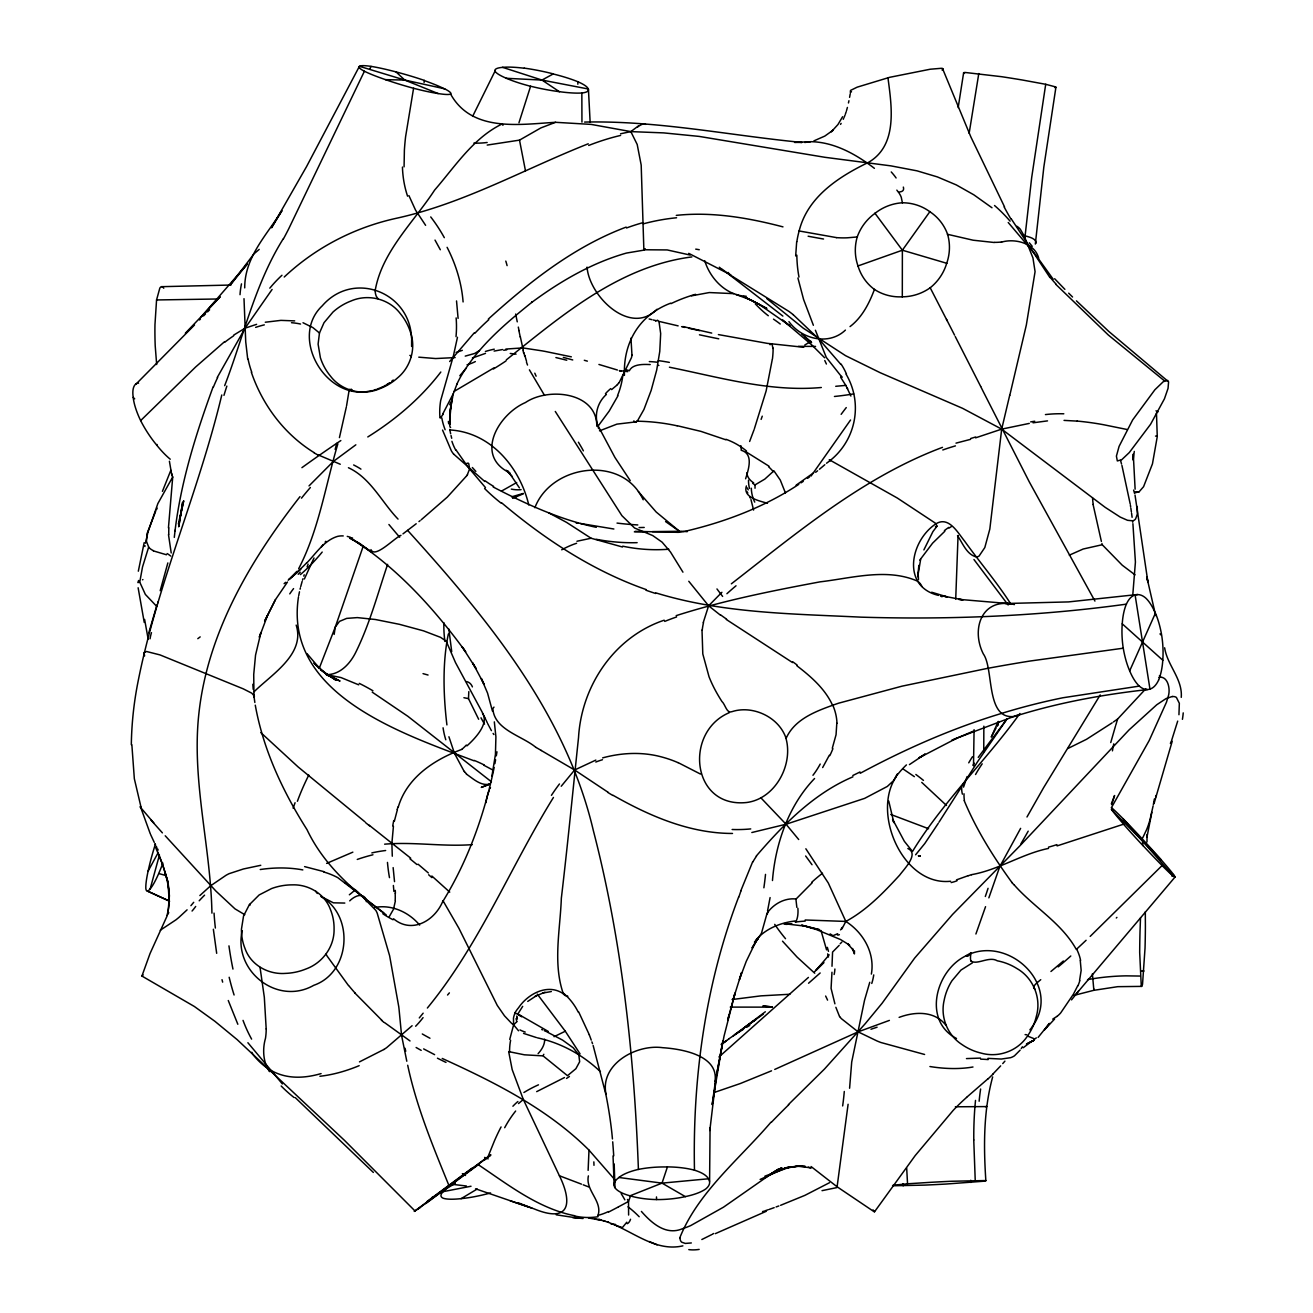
<?xml version="1.0" encoding="UTF-8"?>
<svg xmlns="http://www.w3.org/2000/svg" width="1313" height="1313" viewBox="0 0 1313 1313"><rect width="100%" height="100%" fill="white"/><g stroke="black" fill="none" stroke-linecap="round" stroke-linejoin="round"><path stroke-width="1.5" d="M244.005 298.675L245.728 341.84L247.697 359.007M902.31 297.033L902.376 250.209L929.965 211.524M795.678 255.969L796.679 241.756M597.891 1215.789C603.044 1201.329 585.155 1190.596 588.388 1175.89M1146.988 841.978L1147.037 834.543M169.295 904.362L168.064 882.155L169.41 895.761L168.064 912.338M955.716 599.188L958.063 535.491M854.468 950.76L854.418 953.927L852.334 948.511L853.171 949.906L847.607 943.866L849.692 945.179L840.566 939.55L816.391 929.555L801.537 925.123L819.689 929.752L805.378 926.174L783.779 923.663M253.983 697.252L253.721 674.537L255.543 655.121L260.91 632.587L259.317 637.248L267.589 615.288L275.451 599.647L287.465 582.02M606.064 1094.418C599.483 1064.515 636.05 1043.95 662.671 1047.692C682.087 1048.989 718.884 1055.357 715.011 1081.321M679.789 1237.831C697.942 1192.352 739.416 1159.1 770.879 1122.303M466.936 745.866C474.879 738.759 489.306 723.726 482.528 713.353M752.71 483.315L755.024 485.006L755.024 488.239M168.441 527.908L172.709 477.128M1140.505 917.885L1140.029 931.278A56.475 3.266 -88.9 0 0 1139.684 952.532L1141.276 986.145A56.475 3.266 -88.9 0 0 1142.54 984.126L1145.034 948.101A56.475 3.266 -88.9 0 0 1145.396 926.83L1145.313 911.862M849.593 1088.247L851.71 1062.004L864.479 1000.522A42.656 14.771 -80 0 1 865.579 996.682L869.764 982.288M577.835 84.213L577.966 81.833M1132.725 595.659L1135.417 562.03L1132.906 523.69M983.847 726.171L983.749 751.824M411.609 346.484L411.642 339.575M1135.187 491.948L1139.126 491.784L1143.574 486.696L1152.453 463.866L1157.262 436.638L1156.474 413.086M974.082 729.683L973.507 765.774M628.615 1215.034L628.517 1201.461L630.585 1195.831M1035.333 244.07L1043.835 167.03L1055.915 87.265M178.798 526.595L182.638 502.321L178.863 525.906M831.966 972.244L831.08 988.361L834.904 1003.821M1024.879 237.834L1031.673 177.632L1045.706 84.295L1022.466 80.027A56.475 2.511 9 0 0 1001.458 76.679L965.236 72.478A56.475 2.511 9 0 0 964.119 73.265L964.497 73.43M424.083 82.456L424.263 80.47M395.361 900.981L393.506 909.22L389.321 916.523M772.471 880.531C775.376 843.685 788.653 805.443 814.569 778.511M702.012 630.076L702.8 653.956L709.036 676.769A339.952 148.566 -65.3 0 0 712.417 684.549C715.175 690.392 718.424 696.005 721.904 701.454C725.318 704.392 726.729 713.927 731.899 711.679C737.036 709.988 742.518 709.463 747.901 709.939C763.805 711.383 779.348 721.297 785.371 736.396C794.316 763.165 775.934 798.681 746.785 802.489C691.229 808.513 683.778 731.718 729.371 712.631M478.654 719.261L468.495 698.631L468.807 691.623M918.87 565.345L917.705 576.719L920.643 559.387M975.51 1100.409L974.935 1106.646A270.921 190.598 88.6 0 0 973.786 1139.979M468.495 698.631L463.899 697.712M178.683 526.628L179.11 522.82M871.372 974.082C875.098 953.041 863.298 932.575 845.835 921.431L805.164 919.986M174.301 537.394C179.668 485.58 195.325 435.539 213.133 386.81M244.71 287.892C244.661 257.167 266.441 235.47 281.934 210.671L271.528 227.789L306.569 166.57L359.417 66.29L404.765 80.06L444.713 88.824M631.963 355.117L630.962 338.114M772.257 359.581L766.136 390.946L754.384 428.744M848.1 1104.266L837.103 1186.788L874.425 1211.932L915.21 1155.571L953.14 1110.437A209.161 197.771 88.8 0 1 966.598 1097.422M148.779 632.899L156.969 604.948M163.058 287.334A56.475 8.6 89.6 0 0 159.825 288.105L156.559 299.955L154.967 324.606A56.475 8.6 89.6 0 0 155.213 345.893L156.674 364.538M485.991 802.637L486.434 799.781M596.824 426.265C597.038 392.045 548.309 386.99 525.43 402.549C498.628 414.071 473.829 455.709 509.953 472.959M1134.301 451.426L1133.135 460.092L1133.267 454.068L1135.121 489.175M715.585 1080.041L712.171 1104.643L722.905 1040.799L716.258 1076.381L709.824 1130.542L710.07 1127.736L709.594 1181.29M1178.943 714.732L1179.337 703.308L1176.399 697.416A26.588 11.472 -55.7 0 0 1172.361 696.563M242.232 930.704C232.844 970.832 277.273 1006.135 313.774 985.308C350.669 972.539 354.51 915.653 321.258 896.713M457.466 337.277L453.395 355.856L440.692 400.514A108.093 86.494 7.2 0 0 439.953 417.813M393.424 826.337L391.881 843.389L392.292 856.207M138.325 571.204L144.184 542.63M958.178 107.584L963.611 72.855M978.792 73.544L969.142 133.319M491.899 776.246L495.444 754.384L495.904 736.806L494.328 721.871M966.401 955.536L971.046 952.844A155 9.716 -66.8 0 1 966.532 955.569C935.956 969.519 922.054 1020.595 956.504 1038.485M442.235 1058.459C494.837 1082.388 547.636 1108.845 588.995 1150.122L588.126 1170.359M624.446 375.37C623.101 342.923 639.086 315.005 670.664 303.172M496.971 751.807L496.298 755.845M298.478 596.906C283.51 694.708 402.943 733.836 473.944 760.769M452.378 397.691L450.244 410.066L450.064 423.902L450.244 410.066L453.182 394.097M850.397 92.813L850.479 90.449L857.159 87.167L889.574 77.336L930.211 69.228L941.421 68.292L943.079 68.818L942.078 70.049M850.2 93.945L849.593 97.343M1154.373 798.977L1153.339 804.606M1094.254 989.296L1093.975 990.265L1074.1 995.352M144.873 546.52L145.021 545.683M495.608 759.784L494.886 763.657M770.091 897.583L767.563 910.861M1153.109 805.903L1149.991 819.755A139.605 68.292 71.8 0 1 1146.643 829.553L1142.704 837.875M424.394 80.421A48.089 5.531 16.3 0 0 396.165 71.952A48.089 5.531 16.3 0 0 370.906 66.356A48.089 5.531 16.3 0 0 359.631 66.356A48.089 5.531 16.3 0 0 364.259 71.181A48.089 5.531 16.3 0 0 385.53 79.65A48.089 5.531 16.3 0 0 413.579 88.266L405.586 136.798A247.221 202.793 -61.4 0 0 404.388 150.076L404.076 166.849M633.818 420.915L635.344 422.326L637.412 420.981L643.944 409.475L651.166 390.388L656.697 370.053L659.766 351.441L660.669 333.551L659.077 322.112L657.583 320.241L655.647 321.012M298.708 595.642L299.479 591.786M346.566 405.815L349.077 390.552A145.497 10.356 70.4 0 1 349.521 389.305M716.258 1076.381L724.054 1036.121L735.001 993.268L733.196 999.374L741.566 972.638L739.4 979.564L746.244 961.362L755.648 941.979M346.386 406.751L339.427 437.623M453.215 393.949L456.94 384.184M145.497 543.205L147.795 532.832M494.164 767.465C484.399 814.618 467.953 860.918 442.514 901.965C434.242 921.037 411.74 934.019 393.555 918.788M1146.938 837.234L1151.846 812.271M486.532 799.223L487.779 794.267M509.739 1039.42L513.613 1024.846L513.465 1018.412A15.625 14.837 56.9 0 1 514.663 1014.096M848.937 100.724L848.461 102.972M963.561 787.111L967.057 776.607M370.923 549.605C374.845 558.993 395 537.394 400.974 535.359M394.327 821.331L397.412 809.563M745.603 478.802C748.459 469.578 753.908 453.871 741.221 450.277M179.618 519.817L183.722 500.778L178.371 523.953M166.997 915.309C173.021 894.662 166.012 873.047 158.496 853.729M703.226 622.657L708.61 605.802L721.904 592.294M1177.695 721.1L1171.705 740.171M992.661 1076.923C983.47 1110.65 983.535 1146.019 985.85 1180.666M300.07 589.192L300.382 587.896M319.469 332.993L318.107 344.121L320.372 357.661A56.475 55.474 -41.4 0 0 330.416 376.043C341.61 390.962 362.634 396.149 379.654 388.763A56.475 55.474 -41.4 0 0 397.823 377.668C410.838 366.77 416.172 348.093 410.411 332.058A56.475 55.474 -41.4 0 0 400.367 313.692C389.19 298.773 368.149 293.57 351.129 300.956A56.475 55.474 -41.4 0 0 332.977 312.051L324.016 322.703L319.469 332.993L312.921 327.626L303.008 322.735M1110.749 742.551L1115.492 726.105M156.772 445.337L157.002 444.467M337.868 443.81C325.476 485.465 318.895 529.828 298.642 568.742M147.992 532.044L157.855 503.568L172.84 476.75M1009.681 395.361L1001.688 429.138L989.821 529.073L984.816 547.554L979.071 556.056A31.873 12.506 82.7 0 1 976.314 556.925C966.581 554.513 962.708 543.155 957.522 535.671M300.71 586.599L302.154 581.38M1145.822 688.751L1117.56 719.114L1115.787 725.186M847.41 107.436L846.491 110.735M1079.565 980.499L1081.157 970.389L1080.254 960.394M729.142 1014.67L727.697 1020.02L735.001 993.268M1154.061 803.523L1172.23 741.205M150.142 889.016L159.447 854.993M160.202 590.669L167.851 562.932M221.782 394.983C198.624 492.08 157.265 584.039 137.947 682.12A346.156 339.525 70.2 0 0 131.316 744.701M796.86 241.674A56.393 29.575 -63.8 0 1 799.157 230.924C807.593 196.786 838.958 176.615 868.582 162.32C898.076 145.087 891.625 105.976 887.949 77.746M975.904 934.003L985.554 906.659M302.532 580.083L302.942 578.77M518.963 122.749L530.6 86.231A48.089 8.6 12 0 0 559.322 91.664A48.089 8.6 12 0 0 581.987 92.977A48.089 8.6 12 0 0 588.191 88.989A48.089 8.6 12 0 0 578.114 81.849A48.089 8.6 12 0 0 553.183 73.971M387.614 564.344C377.652 594.034 369.511 624.627 355.528 652.774C349.931 663.902 339.903 674.751 326.51 674.652M1111.717 804.606L1114.589 795.514L1111.34 803.868M224.671 385.661C243.611 336.456 255.017 283.674 283.362 238.605M846.146 111.818L845.424 113.985M897.321 773.997L893.595 780.644L887.309 786.454L864.676 798.353L786.044 824.236L751.824 832.524M303.779 576.128L304.222 574.815M487.96 793.741L489.093 790.607M363.143 546.405L335.389 626.761L319.174 668.481M629.879 1195.88L662.031 1183.128L667.431 1166.896A48.089 16.38 -1.6 0 1 694.593 1170.228A48.089 16.38 -1.6 0 1 708.413 1178.779A48.089 16.38 -1.6 0 1 705.869 1188.872A48.089 16.38 -1.6 0 1 685.32 1196.603A48.089 16.38 -1.6 0 1 656.549 1199.59A48.089 16.38 -1.6 0 1 630.027 1195.815A48.089 16.38 -1.6 0 1 614.796 1187.559A48.089 16.38 -1.6 0 1 618.965 1177.498A48.089 16.38 -1.6 0 1 638.315 1169.423A48.089 16.38 -1.6 0 1 667.398 1166.978M740.696 891.084L752.628 861.886M988.853 897.862L999.767 866.629L1020.628 828.355M293.127 808.184L295.064 802.719M398.249 807.068C407.03 777.263 434.554 759.406 462.127 749.28M738.579 897.173C705.508 983.88 692.509 1077.776 694.479 1170.277M754.023 429.794L749.625 441.48M832.294 748.262L836.053 734.755L836.808 723.233M157.675 603.061L158.151 601.797M845.03 115.052L844.193 117.185M307.111 566.855L308.145 564.18M420.439 1207.336L414.235 1211.423L488.009 1156.704L494.492 1140.734A112.705 51.978 -56.9 0 1 499.317 1130.362L501.074 1126.931M162.418 491.357L170.854 470.267M1171.393 740.992L1170.392 743.453M452.985 394.277L442.678 414.137M874.507 289.27C869.255 303.27 862.181 317.319 850.036 326.592M1036.236 243.036C1035.924 237.916 1027.652 236.734 1023.369 235.322M1077.825 985.587L1073.443 994.138L1060.691 1012.914A116.283 55.097 36.4 0 1 1056.899 1016.492M534.867 507.721C551.197 464.753 620.737 454.823 642.369 498.119M304.37 578.984L314.02 557.959M923.876 549.917L932.903 531.634L937.088 526.07L935.299 523.116L897.288 498.021L829.439 459.813M1158.657 680.003A48.056 19.941 82.9 0 1 1149.958 689.062A48.056 19.941 82.9 0 1 1139.372 686.174A48.056 19.941 82.9 0 1 1129.672 670.845L1155.424 613.171A48.056 19.941 82.9 0 1 1161.775 635.886A48.056 19.941 82.9 0 1 1162.776 660.258A48.056 19.941 82.9 0 1 1158.624 679.904M998.257 721.411L991.266 737.069L996.091 727.944M746.391 485.941C742.534 497.709 759.472 500.811 767.465 503.306M514.598 1014.063L515.073 1013.012M843.274 119.286L843.734 118.236M907.841 848.51C919.461 853.745 904.148 868.993 899.684 875.115C883.665 892.512 866.81 910.106 845.835 921.431L841.896 928.964M167.358 915.358L150.027 953.566L141.919 976.051L194.406 1006.513L214.856 1021.268L237.128 1039.601L344.531 1140.423L414.892 1210.849M626.793 1222.222L622.428 1227.54L616.585 1225.718M364.423 71.214L288.794 228.659A293.275 243.135 -66.1 0 1 283.526 238.703M155.673 511.282L147.105 533.455L146.465 541.366L148.681 547.078L142.51 567.003L139.752 582.119L145.349 594.412L156.51 606.179M829.307 755.27L822.66 767.563M217.285 377.422L245.088 328.168L272.086 289.451M369.675 69.228L371.037 66.405M489.979 788.621L490.471 787.636M156.411 509.739L157.183 508.18M495.083 71.017L472.614 116.397M167.818 914.422L168.737 912.568M449.752 404.699C453.953 392.062 447.388 427.135 450.605 427.464M543.828 1054.29L542.991 1055.833L567.495 1075.692L575.882 1068.716L579.657 1061.757L578.82 1054.897L573.272 1047.823L562.637 1040.142L546.799 1031.821M275.451 599.647L264.668 621.049L267.589 615.288M645.257 248.748L644.24 250.077L626.399 253.081C591.851 262.879 560.421 281.228 531.683 302.45L532.29 301.957C506.227 322.916 479.721 345.221 462.176 374.172A109.816 103.546 73.6 0 0 456.875 384.151M617.931 395.853L609.166 411.117L598.219 425.921M786.077 738.415C794.316 719.688 814.667 711.728 832.573 705.294A121.141 46.825 -16.9 0 1 838.662 703.177L901.982 686.174L987.376 668.383A671.386 217.827 -16.1 0 1 1029.852 661.063L1123.272 648.195A48.056 19.941 82.9 0 0 1129.672 670.845M516.895 1021.678L513.613 1024.846L511.594 1023.336L504.504 1015.852L497.25 1005.397L458.894 928.258L443.023 900.767L443.154 901.637M158.299 852.4L148.106 871.11A48.089 6.729 -72 0 0 145.858 888.786A48.089 6.729 -72 0 0 150.191 888.819A48.089 6.729 -72 0 0 158.692 873.605M1167.815 380.458L1163.351 381.623L1154.882 389.764L1132.659 419.93L1119.086 446.371L1116.411 456.12L1117.33 460.945L1121.729 459.714L1129.295 452.558L1150.549 424.312L1164.45 398.791L1168.045 388.385L1168.586 381.804L1108.73 331.385L1076.447 300.858M1026.979 816.998L1043.589 787.718L1100.228 694.938M138.604 580.494L137.849 582.578L139.523 582.233M1111.372 807.741L1149.22 740.483L1166.436 702.274A75.005 74.71 -83.4 0 0 1167.733 697.761C1171.081 690.54 1168.275 675.506 1158.952 677.344M840.533 124.39L841.141 123.389M842.601 116.742L837.924 124.571L831.359 131.776L833.263 130.069L824.794 136.092L813.879 140.885M757.617 938.68L752.07 947.937L761.491 933.182L767.087 913.208C773.57 903.902 784.78 897.698 796.088 899.011M1019.922 713.484C986.145 760.539 943.029 801.488 912.519 851.431M973.048 765.233L974.295 763.23M467.33 474.781L469.562 468.987L468.774 463.686A20.713 5.367 -48.1 0 0 468.084 463.325M518.093 1013.62L522.689 1006.349M938.976 822.217L977.578 761.721L1007.186 718.654M553.446 797.451C510.396 866.941 479.606 944.457 427.365 1008.023M811.057 476.061L850.545 420.012M938.253 823.366L924.762 843.57L915.621 854.779M1021.268 1048.545L1022.4 1046.806M919.789 560.126L932.591 543.172L944.835 531.256M896.237 776.689C871.258 812.911 903.049 886.406 950.596 881.253M1031.329 1027.898C1062.398 988.098 1012.996 938.024 970.931 953.55M629.272 370.84C632.489 363.914 643.468 364.259 650.23 364.571M249.519 904.362L243.545 915.998L241.461 929.144A56.475 52.684 -23.8 0 0 245.104 948.741C250.931 965.153 268.443 974.722 285.397 973.393A56.475 52.684 -23.8 0 0 306.142 968.912C322.522 962.938 334.438 946.755 334.076 929.144A56.475 52.684 -23.8 0 0 330.449 909.548C324.869 894.005 308.736 884.289 292.487 884.864A56.475 52.684 -23.8 0 0 271.61 888.54L259.17 894.941L249.585 904.493A65.798 10.143 42.3 0 1 249.93 905.346M656.992 309.261C630.306 336.505 589.225 296.361 587.042 267.113M619.129 382.674L631.405 357.776A33.022 25.571 -13.2 0 0 632.029 355.117M978.234 757.371L1006.25 719.967M143.101 974.935L142.067 976.084M756.304 856.01C783.401 824.498 814.027 793.298 852.941 776.82M479.557 350.505L474.617 353.492L465.229 356.118M296.886 571.352L288.187 580.182M1030.623 1028.867L1029.901 1029.835M466.328 476.209L447.273 497.135L421.178 519.817M561.225 786.241L574.618 769.992L595.856 760.079M325.148 542.105L325.788 541.268M1020.152 1050.121L1014.489 1055.8A43.083 25.932 51.8 0 1 1010.583 1057.687L1001.277 1059.049L987.95 1058.36M323.244 544.55L321.34 546.963M728.042 272.398L730.094 274.959L788.949 311.427A111.08 109.603 -86.7 0 1 793.101 314.611M1071.523 999.882L1078.515 991.052M300.004 496.626C250.602 559.83 207.569 632.521 198.87 713.665C191.485 780.644 210.687 846.409 211.935 913.142M829.176 954.83L815.898 970.471L823.875 962.511L814.569 971.718M423.147 1013.176L419.274 1017.936M758.241 938.779L754.433 942.078M1172.017 876.313L1173.494 874.524M1175.02 877.068L1075.577 994.712M440.823 372.022C420.882 398.151 395.574 419.602 367.788 436.95M193.717 902.31L190.91 905.675M449.67 361.535L474.256 332.862M769.976 344.695L771.995 343.825L772.947 348.437M493.983 707.116L493.606 707.543A65.978 13.934 -5.2 0 0 492.851 708.774C494.427 729.946 522 735.723 535.917 747.409M309.015 485.908L333.305 461.487L355.839 444.812M1002.738 1063.596L1004.921 1061.134M755.5 940.436L756.633 939.189M796.285 898.814L812.238 882.713M1000.67 1065.877L993.088 1073.837M306.897 562.817C316.187 553.249 324.048 540.513 337.474 536.41A20.598 18.825 36.5 0 1 343.235 535.917M606.376 394.458C597.53 402.287 594.116 414.81 597.924 426.069M755.024 484.891L764.822 479.097L773.915 470.825L780.283 480.066L785.469 493.031M185.346 333.223L220.174 296.754L201.332 316.81L247.287 264.044L230.284 284.97L253.934 253.901L259.186 249.404M617.504 384.643L611.628 389.6M757.207 938.582C766.989 928.061 781.054 922.678 795.087 920.987M136.092 384.02L194.537 324.968M840.172 943.768L841.83 942.094M1054.602 1019.036L1044.409 1029.901L1049.448 1023.385L1038.107 1037.418M187.086 909.843L179.06 917.278A136.273 109.767 16 0 1 175.893 919.871L160.284 930.228M199.494 319.978L200.495 318.977M203.499 315.941L205.517 313.922M207.552 311.87L209.604 309.819M1142.212 838.826A48.089 2.019 47.2 0 1 1161.201 859.851A48.089 2.019 47.2 0 1 1173.609 874.639A48.089 2.019 47.2 0 1 1173.248 876.083A48.089 2.019 47.2 0 1 1162.071 865.562L1090.184 936.382M140.688 420.554L195.604 367.016L224.638 341.626M199.871 895.548L210.654 885.766L226.049 875.279A24.405 10.98 -25.8 0 1 229.086 873.687L243.447 868.976L260.762 865.3M412.101 1025.732L386.777 1047.544A26.769 9.355 -35 0 1 383.954 1049.481M788.407 1104.61L824.515 1069.012L865.333 1023.566L882.106 1003.247L914.652 958.08L952.549 914.455L1019.692 846.032L1129.114 729.847L1156.786 704.736L1166.075 698.565L1172.411 696.448M936.891 526.332L935.447 526.677M1086.097 940.272L1084.948 941.355A118.104 8.551 -45.9 0 1 1076.299 949.43C1061.528 922.826 1033.955 907.381 1014.227 884.962M1023.27 1047.708L1031.641 1041.357L1026.405 1044.098L1033.889 1040.306M517.256 495.641L515.549 497.053L523.181 493.885M987.77 1078.974L966.565 1097.373M300.775 569.3L289.024 579.476L289.96 578.672M488.321 319.075C529.352 281.967 573.847 246.713 626.17 227.1M826.534 463.226C855.321 443.154 863.921 404.535 846.097 374.205M284.232 277.027C315.301 247.763 354.133 227.625 395.755 218.418C463.522 203.696 524.248 169.082 588.24 143.79M296.607 572.845L290.715 578.032M518.504 1103.56L523.329 1099.49L512.185 1069.635L508.673 1051.598L524.429 1054.815L542.236 1055.833M808.414 977.414L718.933 1056.981M1037.467 982.436L1040.749 979.679M1063.382 961.001L1050.942 971.489M824.827 464.72L819.46 469.25M254.18 691.656C271.824 674.258 305.453 654.137 296.18 625.103M284.117 583.645L285.676 582.316M731.357 583.825C797.401 532.536 863.314 476.996 942.488 447.356M417.6 1209.322L490.914 1154.898L488.157 1156.589M490.028 1155.686L485.564 1159.215M393.26 380.031L391.799 381.18M420.062 520.703L418.962 521.573M636.526 421.818L616.897 424.132L599.499 430.861M815.652 472.286L817.589 470.776M656.024 320.667L653.201 319.978M416.205 523.756L402.976 533.866M427.185 1201.362L471.941 1168.209M485.186 1159.494L484.185 1160.282M620.573 133.778L630.831 131.612L638.299 126.015M479.163 1164.106L425.806 1203.512M765.348 1011.765L746.129 1026.175M733.36 1035.76L756.222 1019.183L735.05 1034.316M726.516 1040.553L721.149 1044.524L726.352 1040.684M774.588 1171.508L723.479 1207.189L690.753 1225.554A81.488 80.47 -84.4 0 1 682.481 1228.705C665.937 1235.878 651.511 1222.994 641.417 1211.439M1056.85 1016.443L1052.714 1019.134M845.424 330.088C828.782 345.959 801.554 339.181 788.932 321.619M807.544 478.342L809.629 476.832M723.315 1042.916L728.846 1038.944M743.256 1028.391L763.214 1014.21M796.088 485.203L813.568 472.861M837.694 933.707L833 935.677L830.111 933.871M506.326 359.86C561.472 315.76 619.096 266.244 691.885 256.921M1117.56 719.114L1113.391 721.986M1112.16 722.839L1086.491 739.317L1067.945 748.476M389.78 382.625L388.221 383.659M801.028 482.856L803.244 481.362M949.102 528.072L951.548 526.447M515.385 497.151L512.644 498.333M909.449 764.593L925.156 754.072L918.919 757.88L957.144 738.037L1017.477 715.109M501.484 491.095L516.698 482.544M527.728 1001.425L536.574 995.582M765.594 1177.58L778.314 1169.21M233.681 335.127L245.088 328.168L256.626 324.327M798.78 484.366C763.969 507.31 724.366 522.262 683.909 531.584A92.156 87.413 -63.5 0 1 678.247 532.339L635.082 531.338M777.936 1169.391L767.629 1176.038L781.53 1167.848M487.205 145.07L519.505 140.13L540.858 127.919L555.563 122.306L591.195 124.407L630.831 131.612L663.689 132.892L699.123 136.404L824.892 157.297L890.903 165.865L917.016 170.838L937.318 176.894L956.307 184.92L973.852 194.833L991.988 207.766M743.519 1029.244L740.483 1031.165A321.094 307.816 -83.7 0 0 728.813 1038.878M349.718 900.866C354.247 896.221 363.603 891.576 366.458 900.521M383.954 1049.448L359.467 1061.889M493.983 367.87L453.838 391.586M387.696 383.987L386.646 384.627M839.171 945.376L832.573 952.056L831.999 966.27M746.588 1027.34L749.707 1025.42M1069.34 555.153L1083.192 549.015L1102.231 544.731L1122.27 565.23L1135.023 574.848M461.076 1198.687L477.193 1189.036M713.632 1233.498L712.368 1234.236M564.508 1077.546L536.672 1091.645M770.321 1174.429L781.744 1167.717M711.744 1234.597L701.831 1239.521M618.407 1206.893L628.517 1201.461L627.466 1199.458M617.947 1207.156L608.625 1212.047M829.504 1182.701L804.869 1195.372L780.611 1205.301M385.562 385.251L383.938 386.137M506.309 78.304L541.974 80.06L553.233 73.938M452.64 1183.128L456.432 1181.093M580.083 1053.912L565.296 1031.23L554.037 1036.696M860.196 773.291C905.199 749.067 952.171 728.354 1001.146 713.533A700.732 603.012 -57.5 0 1 1062.906 697.761L1139.389 686.092M382.822 386.695L381.147 387.483M760.129 1179.451L785.699 1167.914L777.477 1171.032M326.625 863.396L352.852 852.153M523.345 493.409L511.643 496.839M972.441 962.823L960.985 970.061L951.958 980.745A56.475 56.344 -53 0 0 944.096 1000.539C940.223 1017.198 947.559 1035.317 961.969 1044.541A56.475 56.344 -53 0 0 981.385 1053.174C998.619 1057.999 1018.051 1050.876 1027.702 1035.694A56.475 56.344 -53 0 0 1036.367 1016.246C1041.554 998.208 1033.331 977.955 1017.05 968.617A56.475 56.344 -53 0 0 997.289 960.804C989.149 955.831 977.036 965.432 970.898 960.968M774.736 1069.422L858.111 1031.854L889.393 1020.398M715.322 1233.646L766.234 1211.308M771.535 1070.817L740.302 1083.537L713.714 1092.646M957.144 738.037L951.925 740.269L973.048 731.292M534.965 996.436L544.944 992.185M380.015 387.992L377.734 388.894M664.197 620.196C614.189 637.018 581.478 685.829 578.524 737.611C572.845 791.165 567.659 844.768 561.34 898.256C560.208 929.801 552.707 963.397 563.343 993.777A25.062 9.979 -81.6 0 0 565.394 995.631L567.807 996.206M764.937 1176.136L789.72 1167.109L784.189 1168.472L799.059 1165.895L786.635 1167.618L801.061 1166.042L805.296 1166.453L796.433 1166.042L810.17 1167.733M472.401 358.022L485.515 353.361M776.081 1206.959L778.839 1205.958M774.178 1207.648L769.188 1209.421M857.783 266.014L902.376 250.209L946.919 263.339M676.162 615.649C723.102 600.599 771.617 590.916 820.034 581.856C851.94 578.13 886.981 567.725 917.59 581.183A30.938 17.43 -12 0 1 920.495 584.006L921.956 586.484M376.568 389.321L373.647 390.24M768.138 1209.765L764.872 1210.849M968.157 875.689L956.537 879.841M1057.08 845.9L1123.6 824.187A48.089 2.019 47.2 0 1 1112.111 810.252M975.608 437.836L1001.688 429.138L1029.277 423.41M490.307 783.91C481.149 786.602 473.353 778.822 466.41 774.112M762.59 1211.554L763.739 1211.21M576.949 541.251L591.063 538.232L622.51 547.012M899.126 1017.378C915.079 1011.387 934.725 1010.764 946.049 1025.387M971.538 874.655C998.602 869.912 1021.744 853.91 1048.529 848.411M970.553 439.346L955.995 443.138M822.02 1190.661L836.955 1187.576M602.651 757.88C620.228 753.071 638.988 751.889 656.877 755.779A299.249 134.993 -30.8 0 1 678.033 762.672M372.465 390.552L365.867 391.799M1135.4 492.703L1139.126 491.784M344.81 903.065L333.371 902.819L321.111 896.5M804.738 142.493L810.433 141.722M691.541 295.835L709.283 292.553L733.688 293.636M494.098 351.08L502.633 349.537M442.99 1191.679L471.022 1186.246M691.327 1242.951L685.288 1243.427L681.693 1242.18A31.496 11.669 -43 0 1 680.019 1237.667M265.292 322.227L280.9 320.372L294.686 320.897M627.795 371.645L619.391 370.578M542.958 993.005L551.345 991.545M1087.541 979.596L1092.629 978.776A179.766 136.371 -2.7 0 1 1126.111 975.854L1140.012 976.051M732.08 999.538L760.916 995.861L789.901 994.253M374.582 907.513C391.504 904.181 408.852 912.141 419.651 925.091M321.078 1073.591C294.342 1081.37 270.642 1077.3 252.769 1054.158A35.664 23.503 -46.6 0 1 251.817 1052.287M1033.036 422.802L1047.511 420.882M682.891 1245.856C650.526 1253.275 625.53 1223.027 594.608 1218.907M505.85 349.061L522.755 347.912L542.253 350.883A41.737 3.053 11.6 0 0 545.355 351.457L571.336 356.841M1147.398 689.588C1102.395 694.626 1057.671 702.767 1014.44 716.438C985.341 720.115 994.138 669.105 983.339 653.94C970.668 628.927 981.976 596.808 1014.44 604.587M1126.423 604.144C1038.583 616.273 949.742 619.785 861.147 617.159C792.379 613.811 722.15 613.352 655.827 592.869M384.627 844.177C413.776 841.682 443.055 846.852 472.27 844.636M1137.665 594.494L1068.569 601.912L1005.052 603.537M1001.425 242.15C1015.08 238.063 1034.923 243.25 1038.714 258.218M857.405 236.947L847.591 237.784A167.966 22.37 17.4 0 1 836.545 237.653M676.277 215.381C712.204 211.557 748.279 217.794 782.975 226.87M466.739 463.341L468.068 463.341M455.135 357.579L435.621 358.547L418.781 357.169M835.725 386.301L845.933 385.366M618.768 1177.466L662.031 1183.128L708.626 1178.762M364.669 391.914C323.113 395.919 290.091 335.997 322.292 305.781C353.181 270.084 410.099 291.896 411.543 338.311M907.546 1183.801L894.071 1185.147A56.475 1.543 -3 0 0 893.152 1185.77L924.516 1185.114A56.475 1.543 -3 0 0 945.705 1184.063L983.732 1181.224A56.475 1.543 -3 0 0 985.538 1180.551L951.613 1181.257A56.475 1.543 -3 0 0 930.359 1182.34L907.546 1183.801L906.692 1168.225M230.924 285.036L161.597 286.677M821.331 387.499C769.812 392.193 719.36 377.241 669.433 367.213M785.765 924.385L791.378 924.089M985.374 1106.695L986.802 1106.58L955.355 1106.793M815.554 346.419L798.386 346.337M730.274 1007.104L772.372 1007.137M874.409 168.327C856.306 154.507 834.789 142.296 811.467 141.689L794.546 142.362L801.997 142.444C729.585 135.485 657.715 120.402 584.597 122.076M966.466 1058.59L980.483 1058.097M652.38 531.601L682.186 531.256M217.761 298.987L156.559 299.955M647.046 531.781L634.343 531.863M918.985 855.994L920.052 855.961L918.46 855.912M555.563 122.306C519.357 124.407 471.827 132.515 450.54 93.962M1155.522 436.097L1157.295 436.097M1144.017 971.029L1141.555 970.98M385.448 79.65L404.765 80.06L438.165 93.584M1141.539 986.391L1117.757 986.67L1093.877 990.314L1092.383 973.803M994.351 242.511L973.163 240.213L947.379 234.272M1064.039 420.39L1077.169 421.112M732.506 833.46C689.801 833.46 649.623 816.079 613.138 795.333M746.26 296.262C726.384 295.622 710.251 278.898 704.72 260.68M803.769 347.272L767.235 343.349L718.392 334.585M784.042 923.679L792.149 924.139M1010.583 603.734L958.671 599.335L963.053 599.877L942.685 595.954L947.412 596.972L931.672 592.229M451.295 1184.211L466.41 1186M326.182 674.603L341.035 677.574L358.695 684.828M836.447 237.604L798.993 230.94M683.039 531.305L683.892 531.371M269.493 1071.424C263.076 1062.463 262.321 1049.169 265.489 1038.288A176.795 57.411 -47.3 0 0 266.194 1028.932M572.698 1217.611L583.087 1218.513M851.497 91.812L850.594 91.68M684.73 531.437L687.208 531.683M772.421 1006.907L762.853 1006.021L770.649 1006.808M576.177 523.05L578.311 523.263M643.961 123.685L645.602 124.39M578.508 1218.185L556.187 1214.804M580.494 523.493L613.877 529.008M657.682 365.293L658.863 365.457M574.569 1215.707C538.297 1208.551 508.328 1184.802 478.326 1164.729M588.487 1217.972L601.551 1220.351M502.485 67.308L541.974 80.06L588.421 89.021L590.128 122.011M677.114 425.691L700.978 431.386L725.843 439.789M449.752 429.942C490.783 432.272 519.8 467.33 528.794 504.996M596.332 527.317C559.962 519.767 525.971 504.011 493.196 487.008M1045.706 84.295L1055.406 86.855A56.475 2.511 9 0 1 1054.782 87.61M304.6 866.613L323.802 871.602M924.598 1054.47L880.842 1042.489A18.842 3.2 21.4 0 1 876.903 1040.914L858.111 1031.854L841.452 1018.707A23.995 6.286 29.8 0 1 839.68 1016.607M610.66 1223.683L615.354 1224.701M1127.014 429.482L1103.396 424.69A167.966 96.489 4.6 0 0 1077.169 421.079M699.55 330.63L688.619 328.234M690.211 255.067L667.185 249.93L643.862 249.765L641.187 165.061L637.199 144.479L630.831 131.612M681.562 326.658L685.074 327.446M682.76 326.527L711.728 333.092M678.132 325.87L658.929 321.373M919.379 856.01L920.232 856.191L918.476 855.666M607.394 1221.812L608.526 1222.075M347.256 536.377L350.44 537.28M651.822 319.65L649.147 318.977M166.439 554.759L153.26 550.853M584.301 360.287L587.371 361.141M537.477 1037.861C561.258 1042.965 582.89 1054.963 600.435 1071.72M536.426 1037.565L523.542 1033.38M165.504 875.443L158.709 873.506A48.089 6.729 -72 0 0 162.91 863.101M605.162 1221.221L602.995 1220.581M244.776 914.701L234.994 908.859L215.923 891.084L165.208 835.774M617.389 370.003L598.925 364.456M928.619 828.733L890.739 814.437M808.266 1167.142L811.106 1168.11M523.329 1099.49L559.42 1175.775L581.478 1184.145M527.531 1206.663L475.552 1188.807M510.215 1200.788L533.997 1208.83C571.204 1224.241 572.058 1201.428 559.42 1175.775M942.11 596.726L940.633 596.2M600.927 1219.908L598.925 1219.186M531.929 1208.124L518.389 1202.839M588.864 1186.952L585.893 1185.852M646.177 589.586C592.672 570.794 544.747 539.249 501.648 502.83M736.019 294.506L751.479 300.234L766.874 308.473L743.601 296.41L759.144 304.353L789.934 325.805L782.564 320.06L811.582 344.745L824.646 357.76M585.171 1185.573L583.202 1184.818M351.523 537.674L352.639 538.117M938.483 595.396C901.013 586.435 910.451 540.48 935.972 523.789C948.823 515.845 957.801 532.766 964.595 541.104C979.81 562.407 996.994 582.299 1011.059 604.407M1027.866 1036.187L1034.825 1038.993L1036.334 1037.861M340.264 464.244L318.058 454.856M484.595 1157.41L488.173 1158.87M649.279 1241.54L657.124 1244.855M678.115 762.607L700.502 774.079M344.859 882.533L357.546 891.675L375.83 910.385A56.82 35.336 -54.8 0 1 377.208 913.159L389.616 955.749L398.758 1006.71A41.901 10.898 85.2 0 1 399.185 1010.6L401.581 1035.465L406.8 1061.232M541.727 1029.49L542.581 1029.884M688.718 253.36L730.849 274.926M169.459 901.128L147.302 891.018L169.558 901.178M548.9 512.923L566.543 522.377L591.063 538.232M348.437 467.723C370.709 478.047 381.689 502.124 398.036 519.095M544.304 1030.656L545.978 1031.427M483.955 765.298L493.311 770.271M349.734 538.297L359.319 543.172L370.923 551.608L350.292 537.903C396.345 566.839 433.832 608.149 465.688 651.822L462.143 646.784L475.963 668.53L472.762 662.983L484.136 684.401L481.362 678.558L487.55 693.083L492.441 711.072M434.619 1054.651L423.639 1048.906M327.528 674.718L340.034 681.102L325.608 673.635L336.161 680.315L320.749 669.86L328.742 675.998L313.938 663.032L319.732 668.58L306.979 653.579M1156.031 410.805L1158.05 411.855M541.169 750.445L574.618 769.992L608.132 792.313M548.26 1031.427L518.126 1014.112M662.031 1183.128L685.419 1196.668M745.899 451.77L768.975 466.181M372.219 692.148L407.851 716.291L491.439 781.793M465.508 1175.48L462.373 1173.625M314.152 452.657C284.445 434.357 262.551 405.159 251.341 372.268M903.328 769.139L914.357 776.656M410.017 1040.946L384.545 1022.581M516.534 1013.439L521.671 1016.705L516.945 1013.57M563.343 993.777C547.948 983.06 527.941 993.81 518.651 1007.629A42.869 40.982 41.5 0 0 514.893 1012.897M541.974 80.06L559.42 91.729M830.473 460.715L829.34 459.878M383.462 912.814C352.803 890.362 323.605 864.611 307.029 829.685C282.886 791.575 263.257 749.821 255.28 705.163M665.576 521.573L679.461 531.289M679.412 531.24L656.205 512.037L638.381 491.653M726.335 619.506L792.527 662.556M1016.902 226.263L1018.133 227.165A63.927 30.97 -35.1 0 1 1020.365 229.332L1024.14 235.864L1032.954 257.955L1035.071 271.66L1026.339 325.017L1010.928 390.47A53.341 5.039 -76.2 0 1 1009.746 395.492M719.294 267.212L720.213 267.868M721.132 268.509L723.873 270.478M724.776 271.135L782.876 316.088M1160.003 633.884L1160.774 634.836M131.858 744.717L134.336 778.707L141.049 807.298M518.553 1030.787L513.613 1024.846M484.76 481.477L453.74 454.167M837.103 1186.788L811.057 1166.535M1034.923 989.083L1034.02 988.279M796.975 665.839C811.04 676.638 825.089 688.849 832.573 705.294M720.476 615.206L708.61 605.802L688.783 581.282M1164.5 380.885L1108.287 334.979L1055.865 284.379M365.047 821.905L298.084 766.907L260.795 732.588M410.739 858.193L369.084 825.138M384.43 913.388L337.753 877.626A104.269 82.998 -43.3 0 0 323.622 871.947M793.101 314.595L819.197 339.378L840.862 364.407M921.759 782.4L946.476 805.443M385.283 914.078L386.137 914.767M418.059 864.184L428.333 872.948M814.733 973.228L797.057 957.062L782.515 941.175M616.355 1225.538L615.026 1224.29M801.652 334.011L811.582 342.611L804.787 336.505M431.846 876.001L449.752 892.134M381.968 1020.414L354.838 992.973M760.719 797.648L786.044 824.236L798.698 839.516M1149.975 689.161L1135.089 594.904A48.056 19.941 82.9 0 0 1126.406 604.078A48.056 19.941 82.9 0 0 1122.238 623.823L1162.858 660.291M766.808 298.593L803.31 328.201L845.539 355.659L880.12 372.679L962.593 408.327L1001.688 429.138L1105.152 507.327L1120.268 517.109L1127.539 520.309L1132.545 520.801L1132.725 522.229M396.05 71.952L404.765 80.06M138.571 383.133A48.089 16.692 57.3 0 0 135.978 383.872A48.089 16.692 57.3 0 0 133.22 397.445L134.697 398.824M373.368 1172.443L295.277 1097.635M1111.307 809.284A48.089 2.019 47.2 0 0 1112.013 810.236L1161.283 859.933M842.29 377.192L841.305 376.24M588.995 1150.122L615.288 1180.223M873.047 1209.913L874.573 1211.653M840.812 375.764L826.304 357.431L815.406 330.236M1068.684 293.16L1072.557 297.001M432.19 1197.243L433.142 1198.195M1064.892 289.352L1054.651 278.733M351.72 389.863L352.688 390.897M506.211 470.235L512.365 476.619M1008.22 222.504L1035.662 254.87L1053.207 279.259M282.377 1083.947L247.894 1042.719M485.482 487.615L468.183 467.247L455.956 449.867M1012.028 882.615C993.58 857.241 976.314 829.767 964.218 800.684M1123.255 819.049L1173.395 876.247M472.352 467.526L475.848 471.383M448.357 634.015C442.399 662.326 443.318 695.004 446.912 724.924M153.966 823.169L140.114 806.904A32.136 1.083 45.9 0 1 140.704 807.068M378.095 298.822L376.404 296.475A205.041 38.028 -51.3 0 1 375.173 290.797M411.314 356.726L410.395 355.659M163.058 287.317L163.764 288.236M407.604 530.37C486.746 617.766 565.821 713.074 593.361 830.653C622.017 941.208 634.179 1055.554 638.413 1169.473M1029.31 242.774L1032.215 246.302M348.437 985.472L327.167 956.159A70.328 16.527 27.4 0 1 326.313 954.6L326.084 954.059M911.599 850.364L904.345 841.305L892.561 819.214L893.841 822.611L888.737 801.045M537.263 994.089L565.296 1031.23M1049.94 277.568L1011.174 218.729M973.951 559.519L1008.138 604.965M896.845 190.122L898.387 192.223M507.95 470.891L519.423 487.894M805.854 848.772L828.306 883.025L845.835 921.431M839.549 1016.557L835.856 1007.284M874.885 213.166L902.376 250.209M464.31 771.699L454.479 753.383L448.915 736.757M630.224 480.64L614.911 457.416L598.022 425.724M425.609 225.327L415.548 210.129L408.917 195.604M544.518 395.377L529.402 369.856M493.869 734.558L493.114 733.425M555.284 411.461L621.919 515.681L634.556 528.007L652.709 535.556L662.113 542.171L670.467 551.985L682.941 572.173M840.615 377.208L845.129 384.348M435.013 240.082L440.315 249.749M578.672 1011.913L589.307 1034.775M491.423 730.635L490.488 728.961M1094.944 601.075L1029.277 481.871L983.043 391.192A81.16 3.365 65.1 0 0 980.647 386.399M490.028 728.108L489.109 726.368M158.167 850.053L157.511 848.789M1004.527 206.847L970.881 136.979L942.488 68.457M845.703 385.152L850.906 396.05M930.113 287.613L947.116 320.651M156.854 847.525L156.198 846.261M955.224 336.505L980.663 386.416M847.148 387.893L847.64 388.861M488.649 725.482L487.747 723.693M642.648 498.661L643.206 499.777M155.541 844.981L154.901 843.685M747.803 493.064L747.212 491.817M482.298 712.352L455.496 662.589L446.239 641.236L440.594 637.363L423.574 630.864L399.349 624.299L375.387 619.506L357.333 617.602L346.665 618.39L339.476 621.394L335.258 627.072L334.159 634.409M487.304 722.774L486.401 720.919M154.261 842.388L150.535 834.379M482.528 712.844L483.463 714.764M749.789 497.003L750.314 498.119M483.923 715.716L484.825 717.62M485.958 719.984L485.055 718.096M1033.856 988.033L1033.807 987.901A260.007 15.887 -25.9 0 1 1037.286 982.518M144.594 655.942L144.036 652.676L146.465 651.478L160.038 654.924L243.266 688.849L251.751 693.166L254.459 696.202M237.834 1024.255L228.265 1000.506M315.875 891.264L315.99 891.527A68.276 17.627 -70 0 0 317.385 893.48M259.662 967.041L259.958 967.73A75.842 26.654 -37.5 0 1 260.204 968.485L264.323 997.273L266.194 1028.916M150.24 833.689L140.524 806.904M750.97 499.564L753.58 510.084M448.8 1185.196C432.863 1146.068 416.5 1106.744 407.703 1065.253M155.705 847.656L162.73 864.791L168.064 882.418L165.11 872.554M813.371 325.279L803.589 299.479L797.927 278.011M527.514 365.047L526.48 362.175M169.41 461.24L171.937 475.995L171.822 473.73M591.9 1041.882L592.54 1043.687M442.547 430.057L451.377 450.868A37.601 32.283 7.2 0 0 453.674 454.2M593.148 1045.509L605.785 1094.024A483.939 420.439 -52.1 0 1 611.874 1133.037L612.449 1138.929M1164.631 647.785C1167.29 665.379 1182.718 678.969 1181.257 697.367M1133.611 490.094L1134.58 493.458M826.566 949.873L821.019 930.54M598.597 428.596L598.055 426.561M1120.563 460.453L1121.515 463.965M1121.909 465.376L1130.214 504.028M828.487 957.013L827.666 953.878M222.652 982.14L222.012 979.679M1101.377 541.399L1093.072 504.455M1135.023 495.083L1147.956 582.381L1146.758 576.817L1155.67 615.6M519.505 140.13L525.479 170.838M524.691 356.004L523.821 352.524M1101.919 543.5L1102.231 544.731M516.797 1016.016L517.355 1019.052M451.688 438.279L451.032 435.522M523.214 349.914L520.309 336.702M450.638 433.733L449.735 429.433M171.215 552.954L168.474 534.555M148.172 639.136L144.611 619.424M515.648 314.07L517.256 321.849M519.012 330.581L518.307 327.085M451.721 651.625L448.833 629.025M144.249 622.444L138.128 587.764M216.678 953.32L213.363 929.259M1130.395 505.193L1130.674 506.982M448.701 423.754L448.357 421.391M254.837 702.471L253.754 694.528M795.924 899.208L796.843 907.349M1130.854 508.213L1131.396 511.972M1131.576 513.268L1132.101 517.289M502.945 125.309L502.534 124.374A31.282 5.137 -43.2 0 0 501.747 124.161C473.287 138.013 454.889 166.735 434.603 190.106C413.759 222.094 381.673 251.883 375.141 290.829M456.53 300.94L458.089 318.37M1137.271 506.49L1137.37 514.007L1135.614 518.898A29.51 12.03 57.3 0 1 1132.577 520.851M1142.54 842.142L1142.852 845.424A48.089 2.019 47.2 0 0 1162.071 865.546M393.145 867.614L394.524 881.63M612.711 1141.818L613.745 1155.817M253.212 689.358L252.835 684.27M902.441 202.957L901.276 197.36A253.836 20.105 38.3 0 0 898.65 192.42M395.262 890.378L395.426 893.349M918.099 572.911L918.476 579.624M975.231 1180.403L973.754 1139.979M970.75 1180.256L970.865 1182.471M903.065 1183.653L903.18 1185.869M614.172 1163.925L614.976 1187.543M613.04 1155.883L614.139 1185.048M656.484 1196.931L656.566 1199.524M581.954 122.142L581.84 92.928M1123.239 648.212A48.056 19.941 82.9 0 1 1122.238 623.823M1135.089 595.117A48.056 19.941 82.9 0 1 1145.675 598.006A48.056 19.941 82.9 0 1 1155.374 613.335M702.242 630.027A103.267 64.321 -32.4 0 1 703.505 622.608M595.79 762.032A113.936 75.415 -56 0 1 602.47 759.718M946.525 319.42A397.609 3.135 63.6 0 1 954.567 335.143M384.036 1022.433A45.43 8.551 32.8 0 1 381.443 1020.234M355.134 993.12A274.827 49.828 34.1 0 1 348.733 985.62M1001.655 241.986A198.017 38.963 -32.2 0 1 994.581 242.347M970.931 960.919A259.482 17.364 -65.8 0 1 970.865 953.681M811.007 341.314A198.608 17.84 -25.6 0 1 804.803 344.991M351.014 389.091A145.497 10.356 70.4 0 1 351.621 389.551M891.248 171.954A132.334 36.682 20.7 0 1 896.09 177.977M903.328 187.086A137.274 18.563 31.6 0 1 899.602 191.911M823.546 239.015A113.427 8.255 13.1 0 1 808.135 236.225M832.803 705.196A40.555 30.708 62 0 1 836.972 723.266M291.502 322.719A234.633 53.373 -24.5 0 1 300.546 324.048M255.641 327.364A222.718 99.64 -58.7 0 1 264.323 324.869M355.511 889.574A120.96 19.908 -56.8 0 1 349.356 894.777M792.691 661.768A219.714 136.207 57.4 0 1 797.155 665.051M726.598 619.162A386.35 316.318 -45.5 0 1 720.689 614.927M820.215 764.051A95.373 58.691 88.3 0 1 812.96 775.277M832.902 748.673A133.68 104.515 57.3 0 1 829.816 755.648M336.719 443.351A225.491 20.844 -71.8 0 1 335.16 449.391M516.075 354.133A169.541 8.6 5.4 0 1 510.248 353.46M860.015 771.962A287.547 181.686 -41.7 0 1 852.81 775.491M740.877 891.067A303.106 149.025 -62.4 0 1 738.759 897.173M752.825 861.968A57.23 42.114 -52.8 0 1 756.501 856.142M988.049 888.31A88.775 15.854 -78.6 0 1 985.308 896.5M870.962 1029.244A72.248 2.659 -19.2 0 1 877.084 1027.209M1070.801 955.995A114.1 8.206 -45.9 0 1 1058.18 966.877M1076.873 949.529A61.432 30.823 36.4 0 1 1080.599 960.525M1116.296 917.984A197.114 5.531 -42.4 0 1 1116.903 917.393M1025.108 1034.644A128.756 16.38 49 0 1 1026.717 1034.792M643.321 223.834A198.263 188.941 12 0 1 676.572 217.761M626.531 227.97A213.51 203.466 12 0 1 642.96 222.652M798.993 277.027A149.977 80.963 -63 0 1 796.843 255.182M826.402 364.029A325.214 13.803 71.1 0 1 824.777 360.533M474.748 333.371A197.327 153.408 -51.5 0 1 488.781 319.716M588.7 145.448A178.601 131.021 -28.6 0 1 620.622 135.42M407.572 196.179A113.181 101.725 -44.6 0 1 402.451 167.079M413.595 88.266A48.089 5.531 16.3 0 0 438 93.518A48.089 5.531 16.3 0 0 450.704 94.027A48.089 5.531 16.3 0 0 444.533 88.792M424.197 80.569A48.089 5.531 16.3 0 1 444.385 88.874M269.822 288.154A142.723 120.271 -5.8 0 1 281.95 275.27M456.136 317.91A108.946 78.419 58.8 0 1 456.021 336.637M447.093 247.32A133.023 105.532 48.9 0 1 463.095 301.941M430.73 216.94A71.083 30.921 57.7 0 1 444.319 237.669M487.139 142.493A73.167 62.745 -26.2 0 1 473.895 143.101M637.576 127A32.989 5.35 -47.1 0 1 643.731 123.947M896.073 776.557A123.504 104.367 42.6 0 1 906.43 764.905M447.552 995.024A99.328 4.448 -49.2 0 1 449.374 992.874M423.065 1017.624A60.907 26.769 -33.7 0 1 415.647 1026.241M405.733 1051.27A176.599 3.053 77.7 0 1 405.061 1048.266M523.92 1092.498A100.658 48.565 -49.2 0 1 538.478 1084.833M445.993 1062.414A117.152 15.231 28.9 0 1 437.442 1058.196M421.194 1050.367A119.581 47.81 22 0 1 416.123 1047.495M429.958 1038.238A145.234 64.156 20.9 0 1 422.294 1033.971M359.155 1065.68A136.158 77.5 -40.7 0 1 319.88 1076.266M563.654 993.367A77.746 66.077 -58.2 0 1 578.278 1012.175M589.291 1034.792A291.273 248.255 -57.1 0 1 591.244 1040.093M195.686 906.446A77.648 47.366 -15.8 0 1 192.059 911.041M199.199 900.784A49.5 12.835 -39.1 0 1 204.582 895.154M260.237 869.534A131.054 95.324 -31.2 0 1 302.827 869.912M215.365 928.045A89.53 26.687 86.2 0 1 214.052 913.109M232.959 969.076A178.847 78.583 88.3 0 1 228.954 945.869M234.091 994.991A199.642 120.468 -86.1 0 1 229.168 977.266M251.604 1039.108A162.878 122.027 -71.4 0 1 243.036 1020.382M162.402 832.869A144.693 2.626 47.4 0 1 150.897 819.952M301.481 498.169A255.904 191.353 -61.5 0 1 310.36 487.517M251.751 372.203A88.824 70.607 46.5 0 1 248.042 359.007M318.074 455.053A36.501 15.953 37.8 0 1 314.135 452.837M301.924 467.658A161.778 15.969 -32.7 0 1 340.838 440.561M459.813 375.748A258.021 39.488 -49 0 1 466.049 368.395M399.677 537.23A259.416 91.976 49.1 0 1 388.911 524.494M353.64 464.966A74.562 15.264 12.6 0 1 360.944 469.118M289.763 593.87A188.76 107.305 79.7 0 1 293.57 588.601M300.267 572.205A211.541 74.168 68.4 0 1 298.215 574.29M664.706 621.41A226.525 222.324 3.9 0 1 676.622 616.946M551.427 795.333A162.024 120.008 -76.3 0 1 559.469 783.959M750.741 828.913A114.083 88.414 14 0 1 732.129 829.488M612.843 795.465A80.438 25.128 25.3 0 1 607.788 792.412M541.366 750.494A82.621 9.339 24.3 0 1 536.114 747.474M726.91 593.722A150.667 71.985 -29.8 0 1 736.019 585.795M501.303 503.273A208.16 196.901 -49.4 0 1 484.595 488.518M561.701 549.802A86.363 52.29 -50.5 0 1 576.62 543.254M655.679 593.492A376.355 344.022 72.1 0 1 645.996 590.226M668.826 549.228A159.562 155.508 -18.2 0 1 622.707 546.175M722.626 596.414A208.472 46.694 44.9 0 1 716.964 588.946M1045.427 414.58A90.958 62.482 4.9 0 1 1063.809 413.792M1030.689 421.883A121.206 17.676 -10.7 0 1 1034.726 421.243M805.64 855.994A153.096 17.808 58.5 0 1 812.025 864.742M811.68 882.32A88.201 44.954 -38 0 1 822.529 873.211M767.81 911.764A132.876 27.983 -86.2 0 1 767.317 914.127M765.512 874.392A90.876 24.553 -87.7 0 1 763.871 887.801M975.657 436.983A59.676 19.071 -20.2 0 1 970.799 438.46M942.783 449.965A87.873 36.436 -22.5 0 1 955.437 445.895M1093.187 504.422A87.085 82.703 -23.6 0 1 1092.58 498.004M994.532 205.517A232.992 183.114 -28.2 0 1 1010.091 221.142M1013.915 884.732A38.504 2.462 45.2 0 1 1011.683 882.336M1142.966 845.654A48.089 2.019 47.2 0 1 1123.649 824.367M1079.811 980.68A184.23 88.069 40.3 0 1 1078.006 985.718M223.965 395.344A334.438 264.75 -60.4 0 1 226.854 386.104M224.621 342.348A173.365 80.897 -64.8 0 1 233.632 335.816M133.22 397.445A48.089 16.692 57.3 0 0 140.606 420.537A48.089 16.692 57.3 0 0 156.805 445.238A48.089 16.692 57.3 0 0 170.247 459.222M240.016 294.686A90.974 41.343 68.6 0 1 241.494 283.871M174.99 530.879A264.274 12.72 -86.8 0 1 174.99 530.271M213.494 386.859A190.09 142.789 -33.6 0 1 217.646 377.488M504.684 1127.719A56.377 29.263 -55.9 0 1 515.648 1111.028M512.907 1106.235A37.568 21.533 -53.9 0 1 517.88 1101.525M509.575 1052.09A44.117 23.109 74.8 0 1 510.609 1040.323M569.432 1076.496A111.096 57.017 5.1 0 1 566.51 1078.433M627.991 1206.828A66.487 35.993 57 0 1 639.185 1216.741M621.164 1193.599A182.162 123.176 18.4 0 1 624.857 1199.836M445.14 429.728A81.504 62.285 20.9 0 1 441.808 417.879M443.138 414.169A97.375 54.424 -22.6 0 1 440.479 417.862M475.339 361.584A152.308 53.439 22.4 0 1 467.051 364.801M462.34 350.341A108.339 11.669 -9.9 0 1 456.087 352.393M1056.932 844.62A122.158 89.366 -34.3 0 1 1048.496 847.148M957.029 880.76A55.983 44.823 49.9 0 1 951.121 882.566M968.255 875.738A46.661 16.823 -7.1 0 1 971.62 874.704M1028.194 831.162A282.016 61.104 -65.2 0 1 1020.94 843.783M1112.439 750.855A62.548 44.396 -88.4 0 1 1113.769 743.864M964.415 800.635A146.744 71.033 -16.3 0 1 964.021 793.774M962.396 794.168A97.736 47.022 -16.3 0 1 961.674 787.505M844.292 1091.464A109.931 41.425 -77.3 0 1 842.651 1105.94M873.736 974.919A52.471 42.114 72.9 0 1 871.766 983.453M771.273 1122.385A288.663 108.175 -40.3 0 1 788.736 1104.758M980.713 1059.164A204.04 137.307 64.6 0 1 988.18 1059.591M972.982 1066.993A176.73 95.931 36.5 0 1 929.932 1066.533M834.887 969.01A107.305 38.323 51.6 0 1 834.132 974.492M825.631 996.042A142.657 27.113 46.9 0 1 827.567 1000.129M467.51 474.633A18.677 2.872 -43.6 0 1 466.542 476.061M1056.079 284.133A120.09 113.558 88.1 0 1 1050.203 277.338M525.233 1032.067A43.099 22.6 -12.4 0 1 519.997 1029.917M544.632 1039.24A47.416 23.716 -15.5 0 1 538.1 1053.65M517.224 1017.345A97.753 2.298 73.4 0 1 517.306 1017.69M516.009 1018.707A35.746 12.851 21.8 0 1 516.666 1021.596M1111.52 807.692A48.089 2.019 47.2 0 1 1123.518 819.164A48.089 2.019 47.2 0 1 1142.212 838.826M795.284 922.071A93.125 63.27 -5.5 0 1 805.181 921.102M797.894 908.301A55.967 21.894 59.4 0 1 795.744 921.907M839.368 934.675A46.759 10.34 -76.1 0 1 837.382 934.954M842.175 927.421A25.259 4.678 -69.9 0 1 840.583 929.883M841.157 364.193A63.746 60.858 -65.7 0 1 846.458 374.041M768.302 315.744A74.234 20.713 56.6 0 1 755.254 303.845M773.488 319.141A168.113 80.027 2 0 1 780.25 324.016M393.112 919.757A92.205 90.137 62.9 0 1 382.838 913.782M366.343 900.62A27.13 7.32 -49.4 0 1 366.343 901.67M294.079 1097.537A203.006 146.367 -80.3 0 1 281.179 1085.999M270.478 1071.342A27.31 4.333 -45.3 0 1 269.444 1071.49M493.622 486.368A95.406 88.25 4.1 0 1 485.236 480.903M637.133 542.663A178.519 141.279 30.9 0 1 596.217 539.282M455.677 450.014A58.658 53.767 -30.1 0 1 451.918 441.316M1010.879 218.91A264.98 260.155 -84.4 0 1 1004.182 207.027M644.207 527.449A286.021 62.745 5.6 0 1 639.086 527.563M637.806 524.937A284.199 192.469 -20.1 0 1 617.028 523.083M1159.379 675.867A44.084 42.114 68.6 0 1 1160.544 676.408M168.803 534.522A90.581 82.571 -24.4 0 1 168.852 527.892M1183.226 712.877A126.984 69.852 -39.9 0 1 1182.422 719.327M598.022 1216.724A61.892 59.413 -31.5 0 1 574.503 1215.969M608.395 1211.571A49.878 46.792 -24.2 0 1 597.809 1215.395M630.535 1219.268A45.102 13.409 72.4 0 1 627.269 1223.683M306.799 562.719A203.581 190.122 31.2 0 1 296.443 572.681M993.17 1073.936A208.521 199.871 74.2 0 1 987.852 1079.056M699.156 1249.402A102.709 53.652 -64.1 0 1 688.8 1249.615M322.194 552.067A135.042 56.393 -64.5 0 1 300.382 574.602M200.183 636.887A304.288 10.734 -35.8 0 1 197.803 638.676M975.543 774.522A132.859 57.427 -34.8 0 1 982.19 763.838M968.731 762.837A190.008 114.461 -17.7 0 1 972.441 756.764M1155.883 795.58A137.192 85.526 61.4 0 1 1155.604 797.237M153.44 550.672A88.66 34.729 -45 0 1 148.599 547.16M167.112 553.544A149.222 68.834 -61.8 0 1 170.739 556.072M150.059 638.791A186.085 79.584 -10.7 0 1 151.471 632.653M695.726 249.142A214.922 103.218 -57.7 0 1 699.255 249.733M808.562 983.24A387.532 27.803 -41.8 0 1 820.165 972.982M671.009 303.648A316.023 201.841 46.9 0 1 695.529 294.325M365.753 822.808A86.231 3.89 39.1 0 1 369.544 825.844M297.394 801.275A79.683 22.6 -62 0 1 308.785 775.064M578.409 442.202A159.677 4.71 54.9 0 1 583.382 450.851M523.624 353A108.963 23.946 81 0 1 523.001 350.358M526.546 361.305A27.688 5.154 80.2 0 1 524.855 355.363M536.114 376.191A39.997 4.612 64.1 0 1 534.801 373.171M503.732 350.292A58.232 12.473 -5.2 0 1 506.752 349.849M485.4 351.457A79.24 54.194 -30.1 0 1 494.279 349.176M505.8 261.09A80.569 2.363 78.9 0 1 507.097 265.636M520.276 337.047A33.481 1.723 78.2 0 1 518.881 330.499M621.131 371.218A37.404 1.362 19.6 0 1 619.523 370.808M563.326 357.399A136.076 5.843 13.9 0 1 572.731 359.959M555.891 357.563A136.027 14 11.1 0 1 566.74 360.238M505.981 360.944A102.742 26.129 -39.6 0 1 493.425 368.969M944.408 530.6A71.279 64.058 -66.7 0 1 948.741 527.416M827.338 947.346A185.166 54.621 89.3 0 1 828.47 951.351M409.984 858.85A108.126 21.763 38.3 0 1 416.992 864.578M428.629 874.753A162.976 18.333 41.9 0 1 431.928 877.626M466.492 773.882A39.932 21.303 -85.3 0 1 464.425 771.42M389.485 877.642A58.921 15.182 89.9 0 1 387.466 862.411M393.375 885.471A45.019 3.118 85.5 0 1 393.884 891.412M395.164 893.201A14.968 2.511 86.1 0 1 395.18 900.373M357.267 859.441A125.687 85.788 -7.8 0 1 372.941 854.779M371.842 852.908A115.068 94.208 -2.6 0 1 385.645 850.512M392.735 825.943A32.152 9.372 -83 0 1 393.752 820.527M397.199 809.432A122.372 98.656 62.6 0 1 398.036 806.937M524.248 68.128A48.089 8.6 12 0 1 553.118 73.84M530.55 86.264A48.089 8.6 12 0 1 506.473 78.304A48.089 8.6 12 0 1 494.903 70.968A48.089 8.6 12 0 1 502.666 67.373A48.089 8.6 12 0 1 524.281 68.243M618.997 382.608A18.267 15.772 -25.7 0 1 617.389 384.545M605.441 393.703A46.136 43.329 -18.8 0 1 610.758 388.615M649.311 361.584A72.625 46.464 19 0 1 657.222 362.224M628.205 370.151A51.289 9.355 36 0 1 625.694 369.889M622.904 374.878A111.031 87.823 40.4 0 1 617.52 395.623M455.332 1183.62A48.089 10.356 -15.4 0 0 443.203 1191.646A48.089 10.356 -15.4 0 0 443.187 1198.227A48.089 10.356 -15.4 0 0 461.191 1198.621A48.089 10.356 -15.4 0 0 488.321 1193.55A48.089 10.356 -15.4 0 0 490.57 1192.91M915.85 774.473A141.706 99.673 38.5 0 1 923.449 780.382M521.08 489.651A57.526 40.079 70.5 0 1 511.315 489.109M785.519 938.697A117.103 75.859 50.1 0 1 774.719 924.352M853.68 393.9A113.016 30.15 0 0 1 834.444 396.477M841.141 414.334A178.732 135.978 -47 0 1 846.261 407.588M359.253 683.367A162.073 122.716 33.9 0 1 372.941 690.786M474.223 760.424A187.267 135.37 -22.3 0 1 484.267 764.987M445.796 739.777A98.967 58.625 -64.4 0 1 443.072 727.796M428.054 675.03A69.064 4.136 15.9 0 1 423.032 673.635M444.894 641.433A112.458 106.763 85.1 0 1 443.876 622.707M466.345 745.045A184.493 91.582 57.6 0 1 462.045 749.165M484.513 724.087A69.605 33.252 63.4 0 1 481.001 717.801M658.289 360.615A156.099 100.674 19.2 0 1 669.351 362.388M636.657 421.21A203.318 201.775 -74.1 0 1 677.098 425.806M761.113 419.389A55.819 1.625 -69.9 0 1 762.262 416.172M726.007 439.313A68.276 67.554 65.4 0 1 746.506 451.016M773.062 348.076A66.635 8.19 -75.1 0 1 772.438 359.073M768.581 466.772A69.015 53.209 -70.2 0 1 773.275 471.613M749.51 488.403A28.312 18.234 56.1 0 1 748.525 480.213M748.213 489.88A29.46 20.992 34.4 0 1 747.327 487.894M754.729 502.108A28.443 24.094 83.5 0 1 751.299 488.206M979.137 1101.246A136.88 82.095 -89.2 0 1 980.614 1089.019M148.172 870.979A48.089 6.729 -72 0 1 155.361 844.243M466.328 681.562A63.319 21.468 -57.4 0 1 472.401 686.896M753.662 482.839A52.947 24.504 -15.4 0 1 746.851 472.811M741.484 450.014A38.356 14.624 -50.7 0 1 740.926 445.714M718.753 338.82A503.716 167.982 13.5 0 1 699.452 334.799M593.985 1165.32A84.508 9.437 89.1 0 1 593.853 1161.874M142.904 579.575A46.71 2.117 -37.5 0 1 142.543 579.804M998.651 721.855L997.486 725.794L998.651 721.855M1034.037 1040.224L1031.591 1041.504L1034.037 1040.224M489.651 784.14L481.28 787.406L489.683 784.156M930.228 287.76A48.089 46.611 -44.6 0 0 946.706 263.289A48.089 46.611 -44.6 0 0 947.559 234.206A48.089 46.611 -44.6 0 0 929.834 211.705A48.089 46.611 -44.6 0 0 902.441 202.776A48.089 46.611 -44.6 0 0 875.016 213.33A48.089 46.611 -44.6 0 0 857.241 236.898A48.089 46.611 -44.6 0 0 857.996 265.932A48.089 46.611 -44.6 0 0 874.392 289.418A48.089 46.611 -44.6 0 0 902.294 296.804A48.089 46.611 -44.6 0 0 930.228 287.76M410.017 355.298A155.049 3.594 41.6 0 0 410.116 355.413"/></g></svg>
